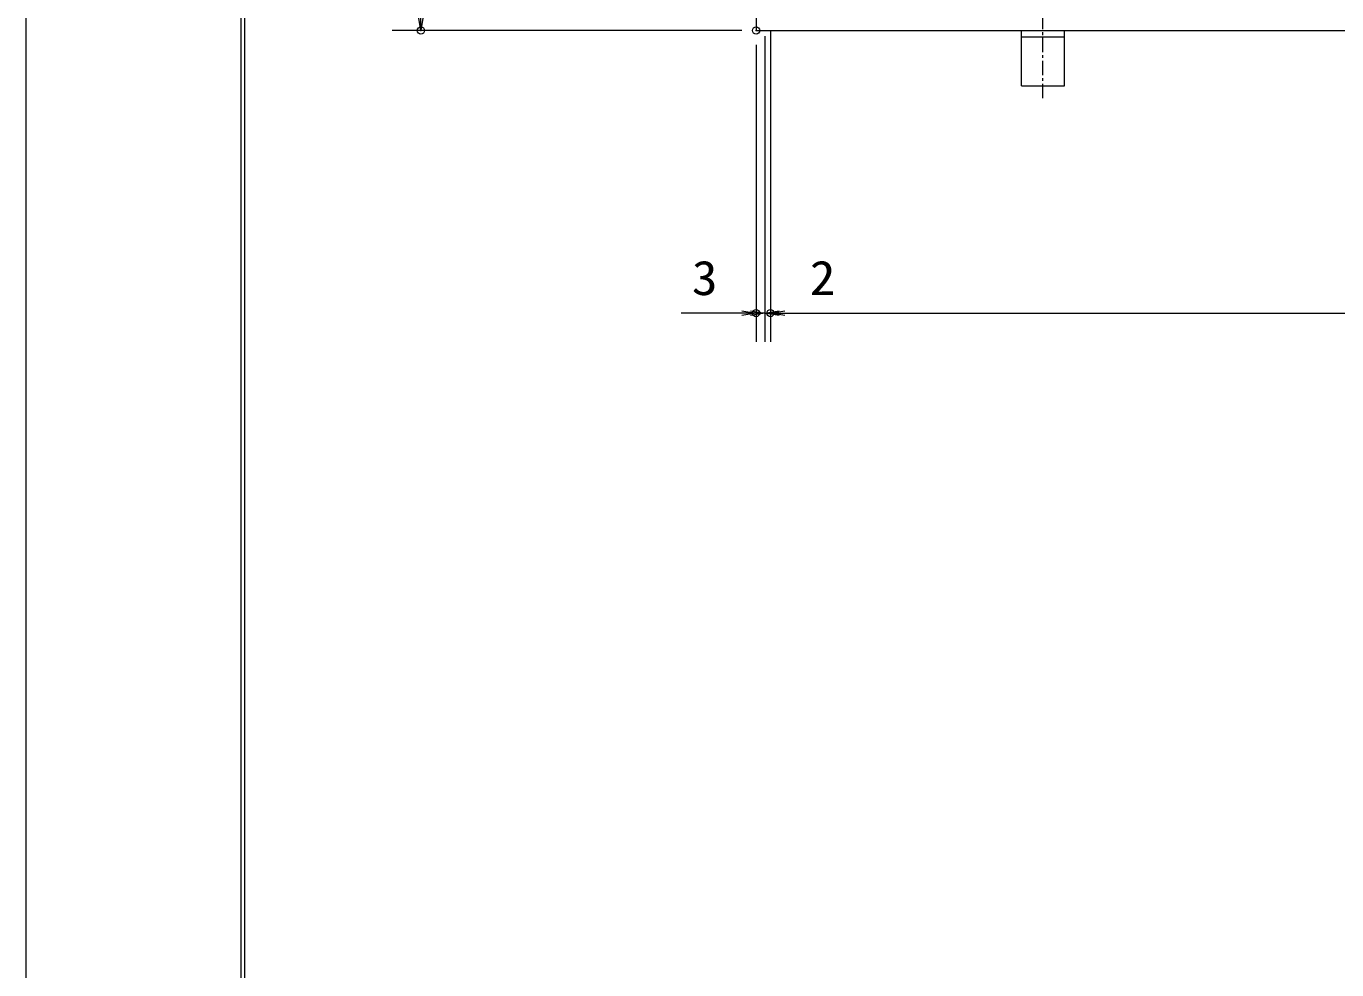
# Model space of a CAD drawing. Units: millimetres, scale not verified. Extents: x -1050 to 1050, y -742 to 742.
# Drawn here: x -1050 to -593, y 0 to 329 of the extents above; entities that cross this region are included whole.
import ezdxf
from ezdxf.enums import TextEntityAlignment as Align

# ---------------------------------------------------------------- set-up
doc = ezdxf.new("R2010")
doc.units = ezdxf.units.MM
doc.header["$LTSCALE"] = 5
doc.header["$PDMODE"] = 32
doc.header["$PDSIZE"] = 2.5
doc.linetypes.add('CHAIN1', pattern=[8, 5, -1, 1, -1])
for name, color, linetype, lineweight in [('0-0_7-図\u3000枠', 4, 'Continuous', 9), ('0-1_アンカー', 7, 'Continuous', 9), ('0-2_枠', 7, 'Continuous', 9), ('0-3_寸法注釈', 2, 'Continuous', 9), ('0-4_0', 2, 'Continuous', 9), ('0-5_DEFPOINTS', 134, 'Continuous', 9)]:
    doc.layers.add(name, color=color, linetype=linetype, lineweight=lineweight)
doc.styles.add('ＭＳ ゴシック', font='')
doc.styles.get('ＭＳ ゴシック').set_extended_font_data('MS Gothic')

# ---------------------------------------------------------------- blocks, each defined once
blk = doc.blocks.new('_OPEN')
at = {"layer": '0-4_0'}
blk.add_line((0, 0), (-5, 0), dxfattribs=at)
blk.add_lwpolyline([(-5, 0.833), (0, 0), (-5, -0.833)], dxfattribs=at)
blk = doc.blocks.new('A$C5D7C781A')
at = {"layer": '0-1_アンカー', "color": 6, "linetype": 'CHAIN1'}
blk.add_line((37.5, 140.11), (37.5, 0), dxfattribs=at)
at = {"layer": '0-1_アンカー'}
for p, q in [((0, 118.78), (0, 22.26)), ((0, 118.78), (75, 118.78)), ((75, 118.78), (75, 22.26)), ((75, 33.76), (0, 33.76)), ((0, 22.26), (75, 22.26))]:
    blk.add_line(p, q, dxfattribs=at)

msp = doc.modelspace()

# ---------------------------------------------------------------- linework, layer by layer
at = {"layer": '0-0_7-図\u3000枠'}
for p, q in [((-975, -692.5), (-975, 692.5)), ((-973.75, -691.25), (-973.75, 691.25))]:
    msp.add_line(p, q, dxfattribs=at)
at = {"layer": '0-2_枠'}
for p, q in [((-795.45, 487.475), (-795.45, 327.475)), ((-795.45, 327.475), (409.55, 327.475))]:
    msp.add_line(p, q, dxfattribs=at)
at = {"layer": '0-3_寸法注釈'}
for p, q in [((-800.45, 327.475), (-922.363, 327.475)), ((-792.45, 325.475), (-792.45, 218.953)), ((-792.45, 325.475), (-792.45, 218.953)), ((-790.45, 327.475), (-790.45, 218.953)), ((-790.45, 327.475), (-790.45, 218.953)), ((-795.45, 322.475), (-795.45, 218.953)), ((-800.45, 228.953), (-821.563, 228.953)), ((-797.45, 228.953), (-802.45, 228.953)), ((-792.45, 228.953), (-795.45, 228.953)), ((-792.45, 228.953), (-790.45, 228.953)), ((-787.45, 228.953), (-782.45, 228.953)), ((-785.45, 228.953), (199.55, 228.953)), ((-785.45, 228.953), (-764.337, 228.953))]:
    msp.add_line(p, q, dxfattribs=at)
at = {"layer": '0-5_DEFPOINTS'}
msp.add_lwpolyline([(-1050, -742.5), (-1050, 742.5), (1050, 742.5), (1050, -742.5)], close=True, dxfattribs=at)
for p in [(-912.363, 327.475), (-795.45, 327.475), (-795.45, 327.475), (-795.45, 228.953), (-790.45, 228.953)]:
    msp.add_point(p, dxfattribs=at)

# ---------------------------------------------------------------- block references
at = {"layer": '0-1_アンカー', "xscale": -0.2, "yscale": 0.2, "rotation": 180}
msp.add_blockref('A$C5D7C781A', (-702.95, 331.927), dxfattribs=at)
at = {"layer": '0-3_寸法注釈'}
for p, rotation in [((-912.363, 327.475), 270), ((-792.45, 228.953), 180), ((-790.45, 228.953), 180), ((-790.45, 228.953), 180)]:
    msp.add_blockref('_OPEN', p, dxfattribs=dict(at, rotation=rotation))
for p in [(-795.45, 228.953), (-792.45, 228.953)]:
    msp.add_blockref('_OPEN', p, dxfattribs=at)

# ---------------------------------------------------------------- texts
at = {"layer": '0-3_寸法注釈', "color": 7, "style": 'ＭＳ ゴシック', "width": 1.1}
for s, p in [('3', (-817.873, 231.64)), ('2', (-776.76, 231.64))]:
    msp.add_text(s, height=12.02, dxfattribs=at).set_placement(p, align=Align.BOTTOM_LEFT)

doc.saveas('drawing.dxf')
